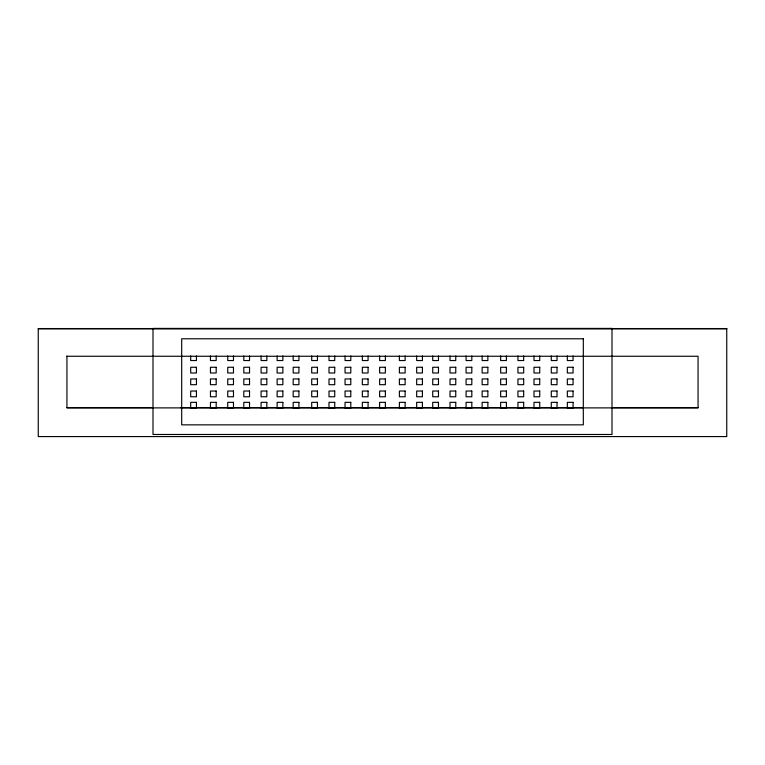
<?xml version="1.0" encoding="UTF-8"?>
<svg xmlns="http://www.w3.org/2000/svg" width="765" height="765" viewBox="0 0 765 765"><rect width="100%" height="100%" fill="white"/><g stroke="black" fill="none" stroke-linecap="round" stroke-linejoin="round"><path stroke-width="1.15" d="M38.25 328.807L726.75 328.807M66.938 356.251L698.062 356.251L698.062 407.888L66.938 407.888L66.938 356.002M66.938 407.64L153 407.64M180.492 407.64L583.312 407.64M612 407.64L698.062 407.64M573.071 355.955L573.071 360.545L567.334 360.545L567.334 355.955M557.016 355.955L557.016 360.545L551.278 360.545L551.278 355.955M539.727 355.955L539.727 360.545L533.989 360.545L533.989 355.955M523.681 355.955L523.681 360.545L517.943 360.545L517.943 355.955M506.392 355.955L506.392 360.545L500.654 360.545L500.654 355.955M487.869 355.955L487.869 360.545L482.132 360.545L482.132 355.955M471.814 355.955L471.814 360.545L466.076 360.545L466.076 355.955M455.758 355.955L455.758 360.545L450.021 360.545L450.021 355.955M438.469 355.955L438.469 360.545L432.732 360.545L432.732 355.955M422.414 355.955L422.414 360.545L416.676 360.545L416.676 355.955M405.125 355.955L405.125 360.545L399.387 360.545L399.387 355.955M385.369 355.955L385.369 360.545L379.631 360.545L379.631 355.955M368.08 355.955L368.08 360.545L362.342 360.545L362.342 355.955M350.791 355.955L350.791 360.545L345.053 360.545L345.053 355.955M334.735 355.955L334.735 360.545L328.998 360.545L328.998 355.955M317.446 355.955L317.446 360.545L311.709 360.545L311.709 355.955M298.924 355.955L298.924 360.545L293.186 360.545L293.186 355.955M282.868 355.955L282.868 360.545L277.131 360.545L277.131 355.955M266.822 355.955L266.822 360.545L261.085 360.545L261.085 355.955M249.533 355.955L249.533 360.545L243.796 360.545L243.796 355.955M233.478 355.955L233.478 360.545L227.74 360.545L227.74 355.955M216.189 355.955L216.189 360.545L210.452 360.545L210.452 355.955M196.433 355.955L196.433 360.545L190.695 360.545L190.695 355.955M612 328.424L153 328.424L153 434.482L612 434.482L612 328.424M726.75 328.558L38.25 328.558L38.25 436.576L726.75 436.576L726.75 328.558M583.312 338.79L181.688 338.79L181.688 424.852L583.312 424.852L583.312 338.79M196.433 367.257L190.695 367.257L190.695 372.995L196.433 372.995L196.433 367.257M216.189 367.257L210.452 367.257L210.452 372.995L216.189 372.995L216.189 367.257M233.478 367.257L227.74 367.257L227.74 372.995L233.478 372.995L233.478 367.257M249.533 367.257L243.796 367.257L243.796 372.995L249.533 372.995L249.533 367.257M266.822 367.257L261.085 367.257L261.085 372.995L266.822 372.995L266.822 367.257M282.868 367.257L277.131 367.257L277.131 372.995L282.868 372.995L282.868 367.257M298.924 367.257L293.186 367.257L293.186 372.995L298.924 372.995L298.924 367.257M317.446 367.257L311.709 367.257L311.709 372.995L317.446 372.995L317.446 367.257M334.735 367.257L328.998 367.257L328.998 372.995L334.735 372.995L334.735 367.257M350.791 367.257L345.053 367.257L345.053 372.995L350.791 372.995L350.791 367.257M368.08 367.257L362.342 367.257L362.342 372.995L368.08 372.995L368.08 367.257M385.369 367.257L379.631 367.257L379.631 372.995L385.369 372.995L385.369 367.257M405.125 367.257L399.387 367.257L399.387 372.995L405.125 372.995L405.125 367.257M422.414 367.257L416.676 367.257L416.676 372.995L422.414 372.995L422.414 367.257M438.469 367.257L432.732 367.257L432.732 372.995L438.469 372.995L438.469 367.257M455.758 367.257L450.021 367.257L450.021 372.995L455.758 372.995L455.758 367.257M471.814 367.257L466.076 367.257L466.076 372.995L471.814 372.995L471.814 367.257M487.869 367.257L482.132 367.257L482.132 372.995L487.869 372.995L487.869 367.257M506.392 367.257L500.654 367.257L500.654 372.995L506.392 372.995L506.392 367.257M523.681 367.257L517.943 367.257L517.943 372.995L523.681 372.995L523.681 367.257M539.727 367.257L533.989 367.257L533.989 372.995L539.727 372.995L539.727 367.257M557.016 367.257L551.278 367.257L551.278 372.995L557.016 372.995L557.016 367.257M573.071 367.257L567.334 367.257L567.334 372.995L573.071 372.995L573.071 367.257M196.433 378.952L190.695 378.952L190.695 384.69L196.433 384.69L196.433 378.952M216.189 378.952L210.452 378.952L210.452 384.69L216.189 384.69L216.189 378.952M233.478 378.952L227.74 378.952L227.74 384.69L233.478 384.69L233.478 378.952M249.533 378.952L243.796 378.952L243.796 384.69L249.533 384.69L249.533 378.952M266.822 378.952L261.085 378.952L261.085 384.69L266.822 384.69L266.822 378.952M282.868 378.952L277.131 378.952L277.131 384.69L282.868 384.69L282.868 378.952M298.924 378.952L293.186 378.952L293.186 384.69L298.924 384.69L298.924 378.952M317.446 378.952L311.709 378.952L311.709 384.69L317.446 384.69L317.446 378.952M334.735 378.952L328.998 378.952L328.998 384.69L334.735 384.69L334.735 378.952M350.791 378.952L345.053 378.952L345.053 384.69L350.791 384.69L350.791 378.952M368.08 378.952L362.342 378.952L362.342 384.69L368.08 384.69L368.08 378.952M385.369 378.952L379.631 378.952L379.631 384.69L385.369 384.69L385.369 378.952M405.125 378.952L399.387 378.952L399.387 384.69L405.125 384.69L405.125 378.952M422.414 378.952L416.676 378.952L416.676 384.69L422.414 384.69L422.414 378.952M438.469 378.952L432.732 378.952L432.732 384.69L438.469 384.69L438.469 378.952M455.758 378.952L450.021 378.952L450.021 384.69L455.758 384.69L455.758 378.952M471.814 378.952L466.076 378.952L466.076 384.69L471.814 384.69L471.814 378.952M487.869 378.952L482.132 378.952L482.132 384.69L487.869 384.69L487.869 378.952M506.392 378.952L500.654 378.952L500.654 384.69L506.392 384.69L506.392 378.952M523.681 378.952L517.943 378.952L517.943 384.69L523.681 384.69L523.681 378.952M539.727 378.952L533.989 378.952L533.989 384.69L539.727 384.69L539.727 378.952M557.016 378.952L551.278 378.952L551.278 384.69L557.016 384.69L557.016 378.952M573.071 378.952L567.334 378.952L567.334 384.69L573.071 384.69L573.071 378.952M196.433 391.03L190.695 391.03L190.695 396.767L196.433 396.767L196.433 391.03M216.189 391.03L210.452 391.03L210.452 396.767L216.189 396.767L216.189 391.03M233.478 391.03L227.74 391.03L227.74 396.767L233.478 396.767L233.478 391.03M249.533 391.03L243.796 391.03L243.796 396.767L249.533 396.767L249.533 391.03M266.822 391.03L261.085 391.03L261.085 396.767L266.822 396.767L266.822 391.03M282.868 391.03L277.131 391.03L277.131 396.767L282.868 396.767L282.868 391.03M298.924 391.03L293.186 391.03L293.186 396.767L298.924 396.767L298.924 391.03M317.446 391.03L311.709 391.03L311.709 396.767L317.446 396.767L317.446 391.03M334.735 391.03L328.998 391.03L328.998 396.767L334.735 396.767L334.735 391.03M350.791 391.03L345.053 391.03L345.053 396.767L350.791 396.767L350.791 391.03M368.08 391.03L362.342 391.03L362.342 396.767L368.08 396.767L368.08 391.03M385.369 391.03L379.631 391.03L379.631 396.767L385.369 396.767L385.369 391.03M405.125 391.03L399.387 391.03L399.387 396.767L405.125 396.767L405.125 391.03M422.414 391.03L416.676 391.03L416.676 396.767L422.414 396.767L422.414 391.03M438.469 391.03L432.732 391.03L432.732 396.767L438.469 396.767L438.469 391.03M455.758 391.03L450.021 391.03L450.021 396.767L455.758 396.767L455.758 391.03M471.814 391.03L466.076 391.03L466.076 396.767L471.814 396.767L471.814 391.03M487.869 391.03L482.132 391.03L482.132 396.767L487.869 396.767L487.869 391.03M506.392 391.03L500.654 391.03L500.654 396.767L506.392 396.767L506.392 391.03M523.681 391.03L517.943 391.03L517.943 396.767L523.681 396.767L523.681 391.03M539.727 391.03L533.989 391.03L533.989 396.767L539.727 396.767L539.727 391.03M557.016 391.03L551.278 391.03L551.278 396.767L557.016 396.767L557.016 391.03M573.071 391.03L567.334 391.03L567.334 396.767L573.071 396.767L573.071 391.03M196.433 402.342L190.695 402.342L190.695 408.08L196.433 408.08L196.433 402.342M216.189 402.342L210.452 402.342L210.452 408.08L216.189 408.08L216.189 402.342M233.478 402.342L227.74 402.342L227.74 408.08L233.478 408.08L233.478 402.342M249.533 402.342L243.796 402.342L243.796 408.08L249.533 408.08L249.533 402.342M266.822 402.342L261.085 402.342L261.085 408.08L266.822 408.08L266.822 402.342M282.868 402.342L277.131 402.342L277.131 408.08L282.868 408.08L282.868 402.342M298.924 402.342L293.186 402.342L293.186 408.08L298.924 408.08L298.924 402.342M317.446 402.342L311.709 402.342L311.709 408.08L317.446 408.08L317.446 402.342M334.735 402.342L328.998 402.342L328.998 408.08L334.735 408.08L334.735 402.342M350.791 402.342L345.053 402.342L345.053 408.08L350.791 408.08L350.791 402.342M368.08 402.342L362.342 402.342L362.342 408.08L368.08 408.08L368.08 402.342M385.369 402.342L379.631 402.342L379.631 408.08L385.369 408.08L385.369 402.342M405.125 402.342L399.387 402.342L399.387 408.08L405.125 408.08L405.125 402.342M422.414 402.342L416.676 402.342L416.676 408.08L422.414 408.08L422.414 402.342M438.469 402.342L432.732 402.342L432.732 408.08L438.469 408.08L438.469 402.342M455.758 402.342L450.021 402.342L450.021 408.08L455.758 408.08L455.758 402.342M471.814 402.342L466.076 402.342L466.076 408.08L471.814 408.08L471.814 402.342M487.869 402.342L482.132 402.342L482.132 408.08L487.869 408.08L487.869 402.342M506.392 402.342L500.654 402.342L500.654 408.08L506.392 408.08L506.392 402.342M523.681 402.342L517.943 402.342L517.943 408.08L523.681 408.08L523.681 402.342M539.727 402.342L533.989 402.342L533.989 408.08L539.727 408.08L539.727 402.342M557.016 402.342L551.278 402.342L551.278 408.08L557.016 408.08L557.016 402.342M573.071 402.342L567.334 402.342L567.334 408.08L573.071 408.08L573.071 402.342"/></g></svg>
